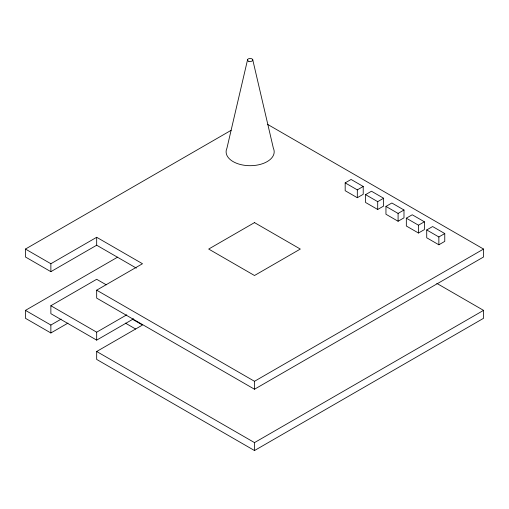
<?xml version="1.0" encoding="UTF-8"?>
<svg xmlns="http://www.w3.org/2000/svg" width="509" height="509" viewBox="0 0 509 509"><rect width="100%" height="100%" fill="white"/><g stroke="black" fill="none" stroke-linecap="round" stroke-linejoin="round"><path stroke-width="0.76" d="M247.597 59.591L226.931 148.221A24.038 13.877 0 0 0 250.148 165.692A24.038 13.877 0 0 0 273.365 148.221L252.706 59.591M136.336 268.116L96.678 245.223L50.868 271.672L25.45 256.994L25.45 249.06L231.111 130.323M25.45 249.06L50.868 263.732L96.678 237.289L142.488 263.732L96.678 290.181L96.678 298.115L254.5 389.232L483.55 256.994L483.55 249.06L267.569 124.361M67.964 323.107L50.868 332.975L25.45 318.303L25.45 310.369L117.617 257.153M133.6 318.799L96.678 340.12L50.868 313.671L50.868 305.737L96.678 279.288L106.254 284.811M25.45 310.369L50.868 325.041L61.125 319.124M345.178 182.877L351.083 179.461L363.222 186.472L363.222 194.298L357.318 197.715L345.178 190.703L345.178 182.877L357.318 189.882L363.222 186.472M50.868 305.737L96.678 332.186L126.766 314.817M365.564 194.642L371.468 191.231L383.608 198.243L383.608 206.069L377.703 209.479L365.564 202.474L365.564 194.642L377.703 201.653L383.608 198.243M436.779 283.36L483.55 310.369L483.55 318.303L254.5 450.541L96.678 359.424L96.678 351.49L142.488 325.041L132.232 319.124M385.949 206.412L391.854 203.002L403.993 210.007L403.993 217.839L398.089 221.25L385.949 214.244L385.949 206.412L398.089 213.424L403.993 210.007M406.335 218.183L412.239 214.773L424.379 221.778L424.379 229.61L418.474 233.02L406.335 226.009L406.335 218.183L418.474 225.194L424.379 221.778M426.72 229.953L432.625 226.543L444.764 233.548L444.764 241.381L438.86 244.791L426.72 237.779L426.72 229.953L438.86 236.959L444.764 233.548M96.678 290.181L254.5 381.298L483.55 249.06M96.678 351.49L254.5 442.607L483.55 310.369M125.399 323.107L135.655 329.03M438.86 236.959L438.86 244.791M418.474 225.194L418.474 233.02M398.089 213.424L398.089 221.25M377.703 201.653L377.703 209.479M357.318 189.882L357.318 197.715M254.5 381.298L254.5 389.232M254.5 442.607L254.5 450.541M96.678 237.289L96.678 245.223M96.678 332.186L96.678 340.12M50.868 263.732L50.868 271.672M50.868 325.041L50.868 332.975M254.5 222.611L208.69 249.06L254.5 275.509L300.31 249.06L254.5 222.611M248.825 61.309A2.647 1.527 0 0 0 252.795 59.986A2.647 1.527 0 0 0 248.825 58.662A2.647 1.527 0 0 0 248.825 61.309"/></g></svg>
